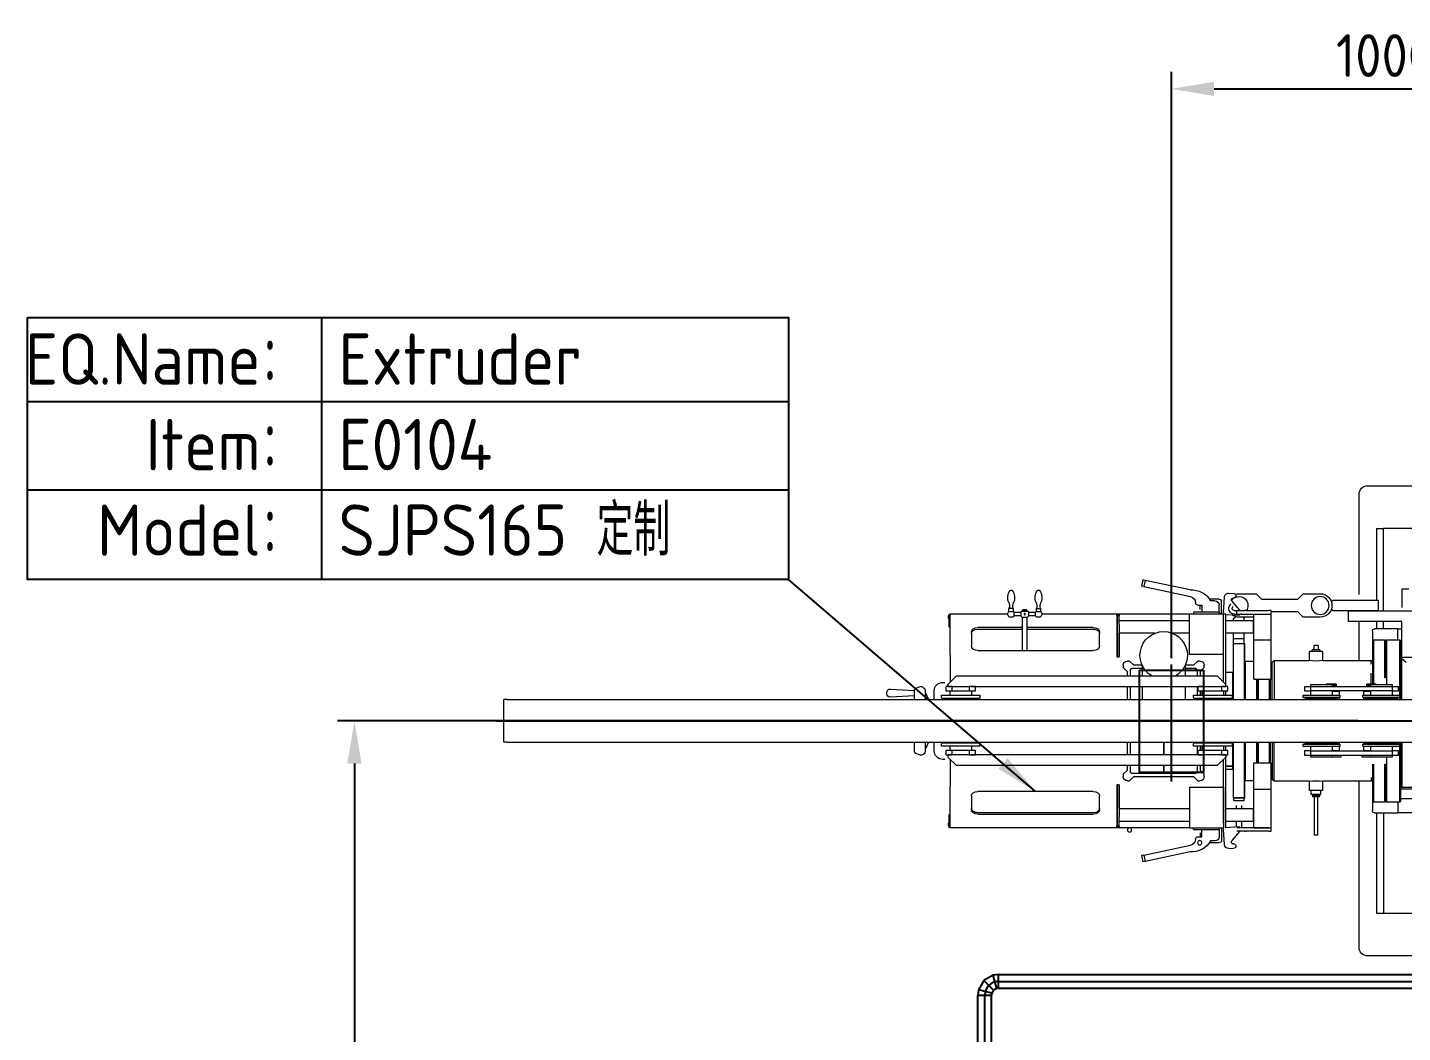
# Model space of a CAD drawing. Extents: x -681219 to -550379, y -242630 to -158199.
# Drawn here: x -647632 to -644415, y -218146 to -215794 of the extents above; entities that cross this region are included whole.
import ezdxf
from ezdxf.lldxf.tags import DXFTag

# ---------------------------------------------------------------- set-up
doc = ezdxf.new("R2010")
doc.units = 0
doc.header["$LTSCALE"] = 1000
doc.linetypes.add('DASHED2', pattern=[9.525, 6.35, -3.175])
doc.layers.get('0').update_dxf_attribs({"linetype": 'CONTINUOUS'})
doc.layers.get('Defpoints').update_dxf_attribs({"linetype": 'CONTINUOUS'})
for name, color, linetype in [('center', 253, 'CENTER2'), ('DOTE_油脂（红）', 7, 'CONTINUOUS'), ('interface', 251, 'DASHED2'), ('NEW1', 2, 'CONTINUOUS'), ('PIPE-油脂（红）', 1, 'CONTINUOUS'), ('TEXT', 7, 'CONTINUOUS')]:
    doc.layers.add(name, color=color, linetype=linetype)
doc.layers.add('DIM', color=7, linetype='CONTINUOUS', lineweight=18)
doc.layers.add('famsun', color=7, linetype='CONTINUOUS', lineweight=0)
doc.styles.add('ISOCP', font='isocp.shx', dxfattribs={"bigfont": 'gbcbig.shx'})
tags = doc.linetypes.add('CENTER2', pattern=[28.575, 19.05, -3.175, 3.175, -3.175]).pattern_tags.tags
tags[10:11] = [DXFTag(74, 4), DXFTag(75, 0), DXFTag(340, '0'), DXFTag(46, 0.0), DXFTag(50, 0.0), DXFTag(44, 0.0), DXFTag(45, 0.0)]
tags[8:9] = [DXFTag(74, 4), DXFTag(75, 0), DXFTag(340, '0'), DXFTag(46, 0.0), DXFTag(50, 0.0), DXFTag(44, 0.0), DXFTag(45, 0.0)]
tags[6:7] = [DXFTag(74, 4), DXFTag(75, 0), DXFTag(340, '0'), DXFTag(46, 0.0), DXFTag(50, 0.0), DXFTag(44, 0.0), DXFTag(45, 0.0)]
tags[4:5] = [DXFTag(74, 4), DXFTag(75, 0), DXFTag(340, '0'), DXFTag(46, 0.0), DXFTag(50, 0.0), DXFTag(44, 0.0), DXFTag(45, 0.0)]
doc.dimstyles.new('STD2', dxfattribs={"dimscale": 40, "dimtxt": 2.5, "dimasz": 2.5, "dimexe": 1, "dimexo": 0.7, "dimgap": 0.7, "dimtad": 1, "dimdec": 0, "dimdsep": 46, "dimtxsty": 'ISOCP', "dimcen": 2.5, "dimadec": 1, "dimazin": 2, "dimtfac": 1, "dimtdec": 0, "dimtmove": 0, "dimatfit": 3, "dimfxl": 0, "dimarcsym": 0})

# ---------------------------------------------------------------- blocks, each defined once
blk = doc.blocks.new('*U45')
at = {"color": 0, "linetype": 'ByBlock', "lineweight": -2}
for p, q in [((762.4, 550), (459.1, 550)), ((439.1, 530), (439.1, 141)), ((480.1, 215), (480.1, 450)), ((480.1, 450), (496.1, 450)), ((496.1, 448.7), (496.1, 450)), ((496.1, 450), (598.1, 450)), ((496.1, 215), (496.1, 448.7)), ((-70.3, 315.3), (-67.2, 330)), ((-61.4, 328.8), (-67.2, 330)), ((-64.5, 314.1), (-61.4, 328.8)), ((44, 306.4), (-61.4, 328.8)), ((-64.5, 314.1), (-70.3, 315.3)), ((-64.5, 314.1), (44.8, 290.9)), ((134.5, 298.7), (146.4, 297.9)), ((56.5, 276.4), (56.5, 276)), ((61.5, 271), (71.5, 271)), ((67, 261.7), (67, 271)), ((71.5, 271), (71.5, 254)), ((89.3, 284.5), (112, 284.5)), ((101.7, 281), (91.5, 281)), ((111.7, 254), (111.7, 271)), ((117, 278), (117, 282)), ((117, 272.1), (117, 278)), ((117, 257.1), (117, 272.1)), ((123.9, 289.4), (121.6, 254.4)), ((159, 258.8), (141.6, 279.8)), ((171.7, 258), (153, 258)), ((171.7, 258), (174.7, 258)), ((228, 258), (174.7, 258)), ((228, 258), (233, 258)), ((233, 258), (233, 250)), ((341.6, 267.5), (334.6, 267.5)), ((334.6, 267.5), (334.6, 177.5)), ((341.6, 177.5), (341.6, 267.5)), ((-518, 238.5), (-521, 238.5)), ((-521, 220), (-521, 238.5)), ((-518, 250), (-518, 246.6)), ((42, 250), (-518, 250)), ((-518, 246.6), (-518, 153.4)), ((-128, 248.9), (-128, 246.6)), ((-122, 248.9), (-128, 248.9)), ((-128, 153.4), (-128, 246.6)), ((-127, 244.9), (-128, 244.9)), ((-127, 245), (-122, 245)), ((-127, 225), (-127, 245)), ((-122, 246.6), (-122, 248.9)), ((-122, 246.6), (-122, 235)), ((-122, 245), (-122, 225)), ((-122, 244.9), (-122, 244.9)), ((42, 235), (-122, 235)), ((42, 238.5), (42, 250)), ((42, 250), (51.4, 250)), ((42, 155), (42, 238.5)), ((51.4, 254), (111.7, 254)), ((51.4, 254), (51.4, 250)), ((51.4, 250), (111.7, 250)), ((111.7, 254), (111.7, 250)), ((111.7, 250.3), (117, 250.3)), ((111.7, 250), (122, 250)), ((117, 250.3), (117, 257.1)), ((121.6, 254.4), (121.4, 250)), ((121.6, 253.4), (121.6, 254.4)), ((122, 238.5), (122, 250)), ((122, 238.5), (122, 230)), ((122, 155), (122, 238.5)), ((122, 230), (122, 89.5)), ((127, 250), (127, 230)), ((127, 249.1), (159.3, 247)), ((192, 235), (127, 235)), ((127, 230), (127, 84.5)), ((152.1, 247.5), (152.1, 241)), ((152.1, 241), (152.1, 235)), ((171.7, 250), (153, 250)), ((159.5, 250), (159.3, 247)), ((164.1, 241), (164.1, 250)), ((164.1, 235), (164.1, 241)), ((174.7, 250), (171.7, 250)), ((228, 250), (174.7, 250)), ((192, 235), (192, 205)), ((193, 234), (192, 235)), ((193, 250), (193, 159.4)), ((193, 250), (233, 250)), ((233, 250), (233, 159.4)), ((-518, 220), (-521, 220)), ((-468, 175.5), (-468, 207.9)), ((-453, 218.5), (-183, 218.5)), ((-183, 214.9), (-453, 214.9)), ((-168, 207.9), (-168, 175.5)), ((-127, 149.9), (-127, 225)), ((-122, 149.9), (-122, 225)), ((-122, 205), (-122, 153.4)), ((-122, 205), (42, 205)), ((127, 205), (192, 205)), ((152.1, 205), (152.1, 198)), ((164.1, 198), (164.1, 205)), ((192, 205), (193, 206)), ((470.1, 177.1), (470.1, 210)), ((475.1, 215), (529.6, 215)), ((529.6, 190), (529.6, 215)), ((564.6, 215), (529.6, 215)), ((-183, 164.9), (-453, 164.9)), ((144.6, 180), (145.6, 180)), ((144.6, 113.5), (144.6, 180)), ((145.6, 180), (145.6, 186)), ((145.6, 186), (148.6, 186)), ((170.6, 180), (145.6, 180)), ((145.6, 180), (145.6, 113.5)), ((148.6, 186), (167.6, 186)), ((148.6, 180), (167.6, 180)), ((167.6, 186), (170.6, 186)), ((170.6, 186), (170.6, 180)), ((170.6, 180), (171.6, 180)), ((170.6, 113.5), (170.6, 180)), ((171.6, 180), (171.6, 113.5)), ((353.1, 162.5), (323.1, 162.5)), ((323.1, 162.5), (323.1, 140.9)), ((349.1, 172.5), (327.1, 172.5)), ((327.1, 172.5), (327.1, 162.5)), ((338.1, 162.5), (327.1, 162.5)), ((330.1, 173), (329.6, 172.5)), ((330.3, 177.1), (330.1, 177)), ((330.1, 177), (330.3, 177.1)), ((330.2, 177), (330.1, 177)), ((330.1, 173), (330.2, 177)), ((330.1, 173), (330.2, 173)), ((330.1, 173), (330.1, 173)), ((330.3, 177.1), (330.2, 177)), ((330.2, 177), (330.3, 177.1)), ((330.3, 177), (330.2, 177)), ((330.2, 173), (330.3, 173)), ((330.2, 173), (330.2, 173)), ((330.6, 177.5), (330.3, 177.1)), ((330.4, 177.1), (330.3, 177)), ((330.3, 173), (330.4, 173)), ((330.4, 177), (330.4, 177.1)), ((330.5, 177), (330.4, 177)), ((330.4, 173), (330.5, 173)), ((330.7, 177.1), (330.5, 177)), ((330.5, 173), (330.6, 173)), ((345.6, 177.5), (330.6, 177.5)), ((330.6, 177), (330.7, 177.1)), ((330.8, 177), (330.6, 177)), ((330.6, 173), (330.8, 173)), ((330.9, 177.1), (330.8, 177)), ((330.8, 173), (330.9, 173)), ((330.9, 177), (330.9, 177.1)), ((331.1, 177), (330.9, 177)), ((330.9, 173), (331.1, 173)), ((331.3, 177.1), (331.1, 177)), ((331.1, 173), (331.3, 173)), ((331.3, 177), (331.3, 177.1)), ((331.6, 177), (331.3, 177)), ((331.3, 173), (331.6, 173)), ((331.8, 177.1), (331.6, 177)), ((331.6, 173), (331.8, 173)), ((331.8, 177), (331.8, 177.1)), ((332.1, 177), (331.8, 177)), ((331.8, 173), (332.1, 173)), ((332.3, 177.1), (332.1, 177)), ((332.1, 173), (332.3, 173)), ((332.3, 177), (332.3, 177.1)), ((332.7, 177), (332.3, 177)), ((332.3, 173), (332.7, 173)), ((332.9, 177.1), (332.7, 177)), ((332.7, 173), (332.9, 173)), ((332.9, 177), (332.9, 177.1)), ((333.3, 177), (332.9, 177)), ((332.9, 173), (333.3, 173)), ((333.5, 177.1), (333.3, 177)), ((333.3, 173), (333.6, 173)), ((333.6, 177), (333.5, 177.1)), ((334, 177), (333.6, 177)), ((333.6, 173), (334, 173)), ((334.2, 177.1), (334, 177)), ((334, 173), (334.3, 173)), ((334.3, 177), (334.2, 177.1)), ((334.7, 177), (334.3, 177)), ((334.3, 173), (334.7, 173)), ((334.9, 177.1), (334.7, 177)), ((334.7, 173), (335.1, 173)), ((335.1, 177), (334.9, 177.1)), ((335.5, 177), (335.1, 177)), ((335.1, 173), (335.5, 173)), ((335.7, 177.1), (335.5, 177)), ((335.5, 173), (335.9, 173)), ((335.9, 177), (335.7, 177.1)), ((336.3, 177), (335.9, 177)), ((335.9, 173), (336.3, 173)), ((336.5, 177.1), (336.3, 177)), ((336.3, 173), (336.7, 173)), ((336.7, 177), (336.5, 177.1)), ((337.1, 177), (336.7, 177)), ((336.7, 173), (337.1, 173)), ((337.3, 177.1), (337.1, 177)), ((337.1, 173), (337.5, 173)), ((337.5, 177), (337.3, 177.1)), ((338, 177), (337.5, 177)), ((337.5, 173), (338, 173)), ((338.1, 177.1), (338, 177)), ((338, 173), (338.3, 173)), ((338.3, 177), (338.1, 177.1)), ((338.8, 177), (338.3, 177)), ((338.3, 173), (338.8, 173)), ((339, 177.1), (338.8, 177)), ((338.8, 173), (339.2, 173)), ((339.2, 177), (339, 177.1)), ((339.6, 177), (339.2, 177)), ((339.2, 173), (339.6, 173)), ((339.8, 177.1), (339.6, 177)), ((339.6, 173), (340, 173)), ((340, 177), (339.8, 177.1)), ((340.4, 177), (340, 177)), ((340, 173), (340.4, 173)), ((340.6, 177.1), (340.4, 177)), ((340.4, 173), (340.8, 173)), ((340.8, 177), (340.6, 177.1)), ((341.2, 177), (340.8, 177)), ((340.8, 173), (341.2, 173)), ((341.3, 177.1), (341.2, 177)), ((341.2, 173), (341.6, 173)), ((341.6, 177), (341.3, 177.1)), ((342, 177), (341.6, 177)), ((341.6, 173), (342, 173)), ((342.1, 177.1), (342, 177)), ((342, 173), (342.3, 173)), ((342.3, 177), (342.1, 177.1)), ((342.7, 177), (342.3, 177)), ((342.3, 173), (342.7, 173)), ((342.8, 177.1), (342.7, 177)), ((342.7, 173), (343, 173)), ((343, 177), (342.8, 177.1)), ((343.4, 177), (343, 177)), ((343, 173), (343.4, 173)), ((343.4, 177.1), (343.4, 177)), ((343.6, 177), (343.4, 177.1)), ((343.4, 173), (343.6, 173)), ((344, 177), (343.6, 177)), ((343.6, 173), (344, 173)), ((344, 177.1), (344, 177)), ((344.2, 177), (344, 177.1)), ((344, 173), (344.2, 173)), ((344.5, 177), (344.2, 177)), ((344.2, 173), (344.5, 173)), ((344.5, 177.1), (344.5, 177)), ((344.7, 177), (344.5, 177.1)), ((344.5, 173), (344.7, 173)), ((345, 177), (344.7, 177)), ((344.7, 173), (345, 173)), ((345, 177.1), (345, 177)), ((345.2, 177), (345, 177.1)), ((345, 173), (345.2, 173)), ((345.4, 177), (345.2, 177)), ((345.2, 173), (345.4, 173)), ((345.3, 177.1), (345.4, 177)), ((345.5, 177), (345.3, 177.1)), ((345.4, 173), (345.5, 173)), ((345.7, 177), (345.5, 177)), ((345.5, 173), (345.7, 173)), ((346, 177.1), (345.6, 177.5)), ((345.6, 177.1), (345.7, 177)), ((345.8, 177), (345.6, 177.1)), ((345.7, 173), (345.8, 173)), ((345.8, 177.1), (345.9, 177)), ((346, 177), (345.8, 177.1)), ((345.9, 177), (345.8, 177)), ((345.8, 173), (345.9, 173)), ((345.9, 173), (346, 173)), ((346, 177.1), (346.1, 177)), ((346, 177.1), (346.1, 177)), ((346.1, 177), (346, 177.1)), ((346.1, 177), (346, 177)), ((346, 173), (346.1, 173)), ((346.1, 177), (346.1, 177)), ((346.1, 173), (346.1, 177)), ((346.1, 173), (346.1, 173)), ((346.1, 173), (346.1, 173)), ((346.1, 173), (346.1, 173)), ((346.6, 172.5), (346.1, 173)), ((349.1, 162.5), (349.1, 172.5)), ((353.1, 140.9), (353.1, 162.5)), ((473.6, 190), (471.6, 188)), ((471.6, 188), (471.6, 101)), ((473.6, 190), (473.6, 101)), ((499.6, 190), (473.6, 190)), ((499.6, 190), (499.6, 101)), ((501.6, 188), (499.6, 190)), ((503.6, 190), (501.6, 188)), ((501.6, 188), (501.6, 100.3)), ((501.6, 188), (501.6, 100.3)), ((503.6, 190), (503.6, 85)), ((534.6, 190), (503.6, 190)), ((534.6, 190), (534.6, 50)), ((536.6, 188), (534.6, 190)), ((536.6, 188), (536.6, 49.5)), ((564.6, 182.5), (536.6, 182.5)), ((-518, 145.2), (-518, 153.4)), ((-518, 89.5), (-518, 145.2)), ((-128, 149.9), (-128, 153.4)), ((-122, 149.9), (-128, 149.9)), ((-122, 153.4), (-122, 149.9)), ((-113, 125), (-113, 130)), ((-103, 140), (-98, 140)), ((-98, 140), (-88, 130)), ((-88, 130), (52, 130)), ((42, 155), (122, 155)), ((52, 130), (62, 140)), ((62, 140), (67, 140)), ((77, 130), (77, 125)), ((122, 145.2), (122, 89.5)), ((173.6, 140), (171.6, 138)), ((173.6, 140), (173.6, 50)), ((193, 140), (173.6, 140)), ((193, 159.4), (193, 97.8)), ((193, 159.4), (233, 159.4)), ((233, 159.4), (233, 97.8)), ((236.1, 135), (233, 135)), ((240.1, 141), (236.1, 137)), ((236.1, 50.6), (236.1, 137)), ((240.1, 141), (240.1, 50)), ((322.3, 141), (240.1, 141)), ((467.1, 141), (354, 141)), ((467.1, 132.5), (467.1, 141)), ((471.1, 137), (467.1, 141)), ((470.1, 138), (470.1, 156.1)), ((471.1, 137), (471.1, 132.5)), ((471.6, 135), (471.1, 135)), ((564.6, 160), (536.6, 160)), ((539.1, 150), (536.6, 150)), ((539.1, 50), (539.1, 156)), ((641.6, 156), (539.1, 156)), ((-503, 104.5), (-523, 84.5)), ((107, 104.5), (-503, 104.5)), ((-113, 125), (-103, 115)), ((-103, 115), (-103, 104.5)), ((-96, 118.4), (-96, 104.5)), ((-18, 123), (-91.4, 123)), ((55.4, 123), (-18, 123)), ((-18, 123), (-18, 104.5)), ((-18, 104.5), (-18, 123)), ((60, 104.5), (60, 118.4)), ((67, 115), (77, 125)), ((67, 104.5), (67, 115)), ((127, 84.5), (107, 104.5)), ((144, 114), (127, 114)), ((127, 105.7), (144, 105.7)), ((127, 105), (144, 105)), ((144, 114), (144, 105.7)), ((144.6, 106.5), (144, 107.1)), ((144, 105.7), (144, 105)), ((144, 105), (144, 50)), ((144.6, 65), (144.6, 113.5)), ((145.6, 113.5), (145.6, 65.5)), ((170.6, 65.5), (170.6, 113.5)), ((171.6, 113.5), (171.6, 80.6)), ((193, 97.8), (233, 97.8)), ((199.6, 97.8), (199.6, 50)), ((201.6, 97.8), (201.6, 49.3)), ((201.6, 97.8), (201.6, 49.3)), ((203.6, 97.8), (203.6, 50)), ((229.6, 97.8), (229.6, 50)), ((231.6, 97.8), (231.6, 50)), ((-601, 71.6), (-601, 50)), ((-589.7, 79.5), (-597.9, 76.3)), ((-576, 50), (-576, 70.2)), ((-568.4, 50), (-576, 66.9)), ((-555, 70), (-555, 50)), ((-530, 90), (-535, 90)), ((-528, 79.5), (-513, 79.5)), ((-528, 69.5), (-528, 79.5)), ((-513, 69.5), (-528, 69.5)), ((-523, 83.5), (-523, 84.5)), ((-523, 79.5), (-523, 83.5)), ((-517, 79.5), (-523, 79.5)), ((-518, 69.5), (-518, 59.5)), ((-473, 79.5), (-513, 79.5)), ((-513, 79.5), (-513, 69.5)), ((-473, 69.5), (-513, 69.5)), ((-473, 69.5), (-473, 79.5)), ((-473, 79.5), (-458, 79.5)), ((-458, 69.5), (-473, 69.5)), ((73, 79.5), (-469, 79.5)), ((-468, 59.5), (-468, 69.5)), ((-458, 79.5), (-458, 69.5)), ((-103, 79.5), (-103, 50)), ((-96, 79.5), (-96, 50)), ((-18, 79.5), (-18, 50)), ((-18, 50), (-18, 79.5)), ((60, 59.5), (60, 79.5)), ((62, 79.5), (77, 79.5)), ((62, 69.5), (62, 79.5)), ((77, 69.5), (62, 69.5)), ((67, 59.5), (67, 69.5)), ((72, 69.5), (72, 59.5)), ((117, 79.5), (77, 79.5)), ((77, 79.5), (77, 69.5)), ((117, 69.5), (77, 69.5)), ((117, 69.5), (117, 79.5)), ((117, 79.5), (132, 79.5)), ((132, 69.5), (117, 69.5)), ((127, 79.5), (121, 79.5)), ((122, 59.5), (122, 69.5)), ((127, 83.5), (127, 84.5)), ((127, 79.5), (127, 83.5)), ((127, 83.5), (127, 81.5)), ((127, 69.5), (127, 59.5)), ((132, 79.5), (132, 69.5)), ((144.6, 50), (144.6, 65)), ((145.6, 65.5), (145.6, 50)), ((170.6, 50), (170.6, 65.5)), ((171.6, 80.6), (171.6, 50)), ((311.2, 70), (311.2, 80)), ((311.2, 80), (326.2, 80)), ((326.2, 70), (311.2, 70)), ((376.2, 85), (326.2, 85)), ((326.2, 85), (326.2, 80)), ((326.2, 80), (516.2, 80)), ((326.2, 80), (326.2, 70)), ((326.2, 70), (516.2, 70)), ((326.2, 70), (326.2, 60)), ((396.2, 85), (376.2, 85)), ((376.2, 80), (376.2, 85)), ((376.2, 60), (376.2, 70)), ((376.2, 69), (392.2, 69)), ((392.2, 69), (391.2, 70)), ((392.2, 60), (392.2, 69)), ((396.2, 80), (396.2, 85)), ((466.2, 85), (446.2, 85)), ((446.2, 85), (446.2, 80)), ((451.2, 70), (450.2, 69)), ((450.2, 69), (466.2, 69)), ((450.2, 69), (450.2, 60)), ((516.2, 85), (466.2, 85)), ((466.2, 85), (466.2, 80)), ((466.2, 70), (466.2, 60)), ((516.2, 80), (516.2, 85)), ((516.2, 70), (516.2, 80)), ((516.2, 80), (531.2, 80)), ((531.2, 70), (516.2, 70)), ((516.2, 60), (516.2, 70)), ((531.2, 80), (531.2, 70)), ((-1561.9, 50), (-1561.9, -50)), ((-1553.9, 50), (-1561.9, 50)), ((-1553.9, 50), (664.1, 50)), ((-538, 59), (-538, 53.5)), ((-448.5, 59.5), (-537.5, 59.5)), ((-536, 51.5), (-450, 51.5)), ((-530.5, 51.5), (-530.5, 50)), ((-455.5, 50), (-455.5, 51.5)), ((-448, 53.5), (-448, 59)), ((52, 59), (52, 53.5)), ((141.5, 59.5), (52.5, 59.5)), ((54, 51.5), (140, 51.5)), ((59.5, 51.5), (59.5, 50)), ((134.5, 50), (134.5, 51.5)), ((142, 53.5), (142, 59)), ((308.7, 60), (308.2, 59.5)), ((308.2, 59.5), (394.2, 59.5)), ((308.2, 59.5), (308.2, 55.5)), ((394.2, 55.5), (308.2, 55.5)), ((308.2, 55.5), (308.6, 54.8)), ((308.6, 54.8), (393.7, 54.8)), ((308.6, 54.8), (315.2, 52)), ((393.7, 60), (308.7, 60)), ((387.2, 52), (315.2, 52)), ((315.2, 52), (315.2, 50)), ((387.2, 52), (393.7, 54.8)), ((387.2, 50), (387.2, 52)), ((392.2, 50), (392.2, 54.1)), ((394.2, 59.5), (393.7, 60)), ((393.7, 54.8), (394.2, 55.5)), ((394.2, 55.5), (394.2, 59.5)), ((448.7, 60), (448.2, 59.5)), ((448.2, 59.5), (534.2, 59.5)), ((448.2, 59.5), (448.2, 55.5)), ((534.2, 55.5), (448.2, 55.5)), ((448.2, 55.5), (448.6, 54.8)), ((448.6, 54.8), (533.7, 54.8)), ((448.6, 54.8), (455.2, 52)), ((533.7, 60), (448.7, 60)), ((450.2, 54.1), (450.2, 50)), ((527.2, 52), (455.2, 52)), ((455.2, 52), (455.2, 50)), ((527.2, 52), (533.7, 54.8)), ((527.2, 50), (527.2, 52)), ((534.2, 59.5), (533.7, 60)), ((533.7, 54.8), (534.2, 55.5)), ((534.2, 55.5), (534.2, 59.5)), ((-1553.9, -50), (-1561.9, -50)), ((-1553.9, -50), (664.1, -50)), ((-666, -63.5), (-666, -66.5)), ((-601, -59), (-657.5, -55.5)), ((-601, -50), (-601, -71.6)), ((-576, -70.2), (-576, -50)), ((-576, -66.9), (-568.4, -50)), ((-555, -50), (-555, -70)), ((-538, -54.5), (-538, -60)), ((-537.5, -60.5), (-448.5, -60.5)), ((-450, -52.5), (-536, -52.5)), ((-530.5, -50), (-530.5, -52.5)), ((-518, -60.5), (-493, -60.5)), ((-518, -60.5), (-518, -70.5)), ((-468, -70.5), (-468, -60.5)), ((-455.5, -52.5), (-455.5, -50)), ((-448, -60), (-448, -54.5)), ((-103, -50), (-103, -80.5)), ((-96, -50), (-96, -80.5)), ((-68, -50), (-68, -80.5)), ((32, -80.5), (32, -50)), ((52, -54.5), (52, -60)), ((52.5, -60.5), (141.5, -60.5)), ((140, -52.5), (54, -52.5)), ((59.5, -50), (59.5, -52.5)), ((60, -80.5), (60, -60.5)), ((67, -70.5), (67, -60.5)), ((72, -60.5), (97, -60.5)), ((72, -60.5), (72, -70.5)), ((122, -70.5), (122, -60.5)), ((127, -60.5), (127, -70.5)), ((134.5, -52.5), (134.5, -50)), ((142, -60), (142, -54.5)), ((144, -50), (144, -114)), ((144.6, -65), (144.6, -50)), ((145.6, -50), (145.6, -65.5)), ((170.6, -65.5), (170.6, -50)), ((171.6, -50), (171.6, -80.6)), ((173.6, -50), (173.6, -140)), ((199.6, -50), (199.6, -97.8)), ((201.6, -49.3), (201.6, -97.8)), ((201.6, -49.3), (201.6, -97.8)), ((203.6, -50), (203.6, -97.8)), ((229.6, -50), (229.6, -97.8)), ((231.6, -50), (231.6, -97.8)), ((236.1, -50), (236.1, -137)), ((240.1, -141), (240.1, -50)), ((308.6, -54.8), (308.2, -55.5)), ((308.2, -55.5), (394.2, -55.5)), ((308.2, -55.5), (308.2, -59.5)), ((394.2, -59.5), (308.2, -59.5)), ((308.2, -59.5), (308.7, -60)), ((315.2, -52), (308.6, -54.8)), ((393.7, -54.8), (308.6, -54.8)), ((308.7, -60), (393.7, -60)), ((315.2, -50), (315.2, -52)), ((315.2, -52), (387.2, -52)), ((326.2, -60), (326.2, -70)), ((376.2, -70), (376.2, -60)), ((387.2, -52), (387.2, -50)), ((393.7, -54.8), (387.2, -52)), ((392.2, -54.1), (392.2, -50)), ((392.2, -69), (392.2, -60)), ((394.2, -55.5), (393.7, -54.8)), ((393.7, -60), (394.2, -59.5)), ((394.2, -59.5), (394.2, -55.5)), ((448.6, -54.8), (448.2, -55.5)), ((448.2, -55.5), (534.2, -55.5)), ((448.2, -55.5), (448.2, -59.5)), ((534.2, -59.5), (448.2, -59.5)), ((448.2, -59.5), (448.7, -60)), ((455.2, -52), (448.6, -54.8)), ((533.7, -54.8), (448.6, -54.8)), ((448.7, -60), (533.7, -60)), ((450.2, -50), (450.2, -54.1)), ((450.2, -60), (450.2, -69)), ((455.2, -50), (455.2, -52)), ((455.2, -52), (527.2, -52)), ((466.2, -60), (466.2, -70)), ((516.2, -70), (516.2, -60)), ((527.2, -52), (527.2, -50)), ((533.7, -54.8), (527.2, -52)), ((534.2, -55.5), (533.7, -54.8)), ((533.7, -60), (534.2, -59.5)), ((534.2, -59.5), (534.2, -55.5)), ((534.6, -50), (534.6, -190)), ((536.6, -50), (536.6, -188)), ((539.1, -50.2), (539.1, -145.2)), ((-657.5, -74.5), (-601, -71)), ((-597.9, -76.3), (-589.7, -79.5)), ((-535, -90), (-530, -90)), ((-528, -80.5), (-528, -70.5)), ((-528, -70.5), (-513, -70.5)), ((-513, -80.5), (-528, -80.5)), ((-523, -80.5), (-523, -84.5)), ((-523, -80.5), (-517, -80.5)), ((-523, -84.5), (-523, -82.5)), ((-523, -84.5), (-523, -85.5)), ((-523, -85.5), (-503, -105.5)), ((-518, -145.2), (-518, -90.5)), ((-513, -70.5), (-473, -70.5)), ((-513, -70.5), (-513, -80.5)), ((-513, -80.5), (-473, -80.5)), ((-473, -80.5), (-473, -70.5)), ((-473, -70.5), (-458, -70.5)), ((-458, -80.5), (-473, -80.5)), ((-469, -80.5), (73, -80.5)), ((-458, -70.5), (-458, -80.5)), ((62, -80.5), (62, -70.5)), ((62, -70.5), (77, -70.5)), ((77, -80.5), (62, -80.5)), ((77, -70.5), (117, -70.5)), ((77, -70.5), (77, -80.5)), ((77, -80.5), (117, -80.5)), ((107, -105.5), (127, -85.5)), ((117, -80.5), (117, -70.5)), ((117, -70.5), (132, -70.5)), ((132, -80.5), (117, -80.5)), ((121, -80.5), (127, -80.5)), ((122, -90.5), (122, -145.2)), ((122, -90.5), (122, -230)), ((127, -80.5), (127, -84.5)), ((127, -84.5), (127, -85.5)), ((127, -85.5), (127, -230)), ((132, -70.5), (132, -80.5)), ((144.6, -113.5), (144.6, -65)), ((145.6, -65.5), (145.6, -113.5)), ((170.6, -113.5), (170.6, -65.5)), ((171.6, -80.6), (171.6, -113.5)), ((311.2, -70), (326.2, -70)), ((311.2, -80), (311.2, -70)), ((326.2, -80), (311.2, -80)), ((516.2, -70), (326.2, -70)), ((326.2, -70), (326.2, -80)), ((326.2, -80), (326.2, -85)), ((516.2, -80), (326.2, -80)), ((326.2, -85), (376.2, -85)), ((385.2, -86), (363.2, -86)), ((392.2, -69), (376.2, -69)), ((376.2, -85), (376.2, -80)), ((385.2, -81), (376.2, -81)), ((376.2, -85), (385.2, -85)), ((385.2, -81), (385.2, -80)), ((385.2, -85), (385.2, -81)), ((385.2, -86), (385.2, -85)), ((391.2, -70), (392.2, -69)), ((466.2, -69), (450.2, -69)), ((450.2, -69), (451.2, -70)), ((457.2, -80), (457.2, -81)), ((466.2, -81), (457.2, -81)), ((457.2, -81), (457.2, -85)), ((457.2, -85), (466.2, -85)), ((457.2, -85), (457.2, -86)), ((479.2, -86), (457.2, -86)), ((466.2, -80), (466.2, -85)), ((466.2, -85), (516.2, -85)), ((467.1, -86), (467.1, -111.5)), ((471.1, -111.5), (471.1, -86)), ((471.6, -86), (471.6, -188)), ((473.6, -86), (473.6, -190)), ((503.6, -85), (503.6, -190)), ((516.2, -80), (516.2, -70)), ((516.2, -70), (531.2, -70)), ((516.2, -85), (516.2, -80)), ((531.2, -80), (516.2, -80)), ((531.2, -70), (531.2, -80)), ((-503, -105.5), (107, -105.5)), ((-103, -115), (-113, -125)), ((-113, -130), (-113, -125)), ((-103, -105.5), (-103, -115)), ((-96, -105.5), (-96, -118.4)), ((-91.4, -123), (-68, -123)), ((-68, -105.5), (-68, -129.3)), ((32, -129.3), (32, -105.5)), ((32, -123), (55.4, -123)), ((60, -118.4), (60, -105.5)), ((67, -115), (67, -105.5)), ((77, -125), (67, -115)), ((77, -125), (77, -130)), ((127, -114), (144, -114)), ((144, -107.1), (144.6, -106.5)), ((144.6, -180), (144.6, -113.5)), ((145.6, -113.5), (145.6, -180)), ((170.6, -180), (170.6, -113.5)), ((171.6, -113.5), (171.6, -180)), ((193, -97.8), (193, -190)), ((193, -97.8), (233, -97.8)), ((233, -97.8), (233, -190)), ((499.6, -101), (499.6, -190)), ((501.6, -100.3), (501.6, -188)), ((501.6, -100.3), (501.6, -188)), ((-518, -153.4), (-518, -145.2)), ((-518, -153.4), (-518, -246.6)), ((-128, -153.4), (-128, -149.9)), ((-128, -149.9), (-122, -149.9)), ((-128, -246.6), (-128, -153.4)), ((-127, -225), (-127, -149.9)), ((-122, -149.9), (-122, -153.4)), ((-122, -225), (-122, -149.9)), ((-122, -153.4), (-122, -205)), ((-98, -140), (-103, -140)), ((-88, -130), (-98, -140)), ((-68.3, -130), (-88, -130)), ((52, -130), (32.3, -130)), ((122, -155), (42, -155)), ((42, -155), (42, -238.5)), ((62, -140), (52, -130)), ((67, -140), (62, -140)), ((122, -155), (122, -238.5)), ((171.6, -138), (173.6, -140)), ((173.6, -140), (193, -140)), ((233, -135), (236.1, -135)), ((236.1, -137), (240.1, -141)), ((240.1, -141), (322.3, -141)), ((323.1, -140.9), (323.1, -162.5)), ((353.1, -162.5), (353.1, -140.9)), ((354, -141), (467.1, -141)), ((439.1, -141), (439.1, -232.5)), ((467.1, -132.5), (467.1, -141)), ((467.1, -141), (471.1, -137)), ((470.1, -156.1), (470.1, -138)), ((471.1, -137), (471.1, -132.5)), ((471.1, -135), (471.6, -135)), ((536.6, -150), (539.1, -150)), ((549.1, -136.9), (539.1, -145.2)), ((539.1, -145.2), (539.1, -149)), ((539.1, -149), (539.1, -232.5)), ((539.1, -149), (564.1, -149)), ((-468, -207.9), (-468, -175.5)), ((-453, -164.9), (-183, -164.9)), ((-348, -164.9), (-348, -243)), ((-338, -243), (-338, -164.9)), ((-168, -175.5), (-168, -207.9)), ((145.6, -180), (144.6, -180)), ((170.6, -180), (145.6, -180)), ((145.6, -180), (145.6, -192)), ((170.6, -180), (145.6, -180)), ((145.6, -192), (145.6, -205)), ((170.6, -192), (145.6, -192)), ((171.6, -180), (170.6, -180)), ((170.6, -180), (170.6, -192)), ((170.6, -192), (170.6, -205)), ((193, -190), (193, -250)), ((193, -190), (233, -190)), ((233, -190), (233, -250)), ((353.1, -162.5), (323.1, -162.5)), ((329.1, -162.5), (329.1, -166.5)), ((347.1, -166.5), (329.1, -166.5)), ((333.1, -176.5), (333.1, -166.5)), ((343.1, -176.5), (333.1, -176.5)), ((343.1, -176.5), (343.1, -166.5)), ((347.1, -166.5), (347.1, -162.5)), ((470.1, -210), (470.1, -177.1)), ((471.6, -188), (473.6, -190)), ((473.6, -190), (499.6, -190)), ((499.6, -190), (501.6, -188)), ((501.6, -188), (503.6, -190)), ((503.6, -190), (534.6, -190)), ((529.6, -190), (529.6, -215)), ((534.6, -190), (536.6, -188)), ((536.6, -182.5), (539.1, -182.5)), ((-521, -238.5), (-521, -220)), ((-518, -220), (-521, -220)), ((-453, -214.9), (-348, -214.9)), ((-348, -218.5), (-453, -218.5)), ((-338, -214.9), (-183, -214.9)), ((-183, -218.5), (-338, -218.5)), ((-127, -245), (-127, -225)), ((-38.5, -205), (-122, -205)), ((-122, -225), (-122, -245)), ((42, -205), (2.5, -205)), ((192, -205), (127, -205)), ((192, -205), (192, -235)), ((193, -206), (192, -205)), ((529.6, -215), (475.1, -215)), ((480.1, -232.5), (480.1, -215)), ((496.1, -215), (496.1, -232.5)), ((529.6, -215), (539.1, -215)), ((-518, -238.5), (-521, -238.5)), ((-518, -246.6), (-518, -250)), ((-383, -250), (-518, -250)), ((-380, -243.8), (-370, -243.8)), ((-380, -256.2), (-370, -256.2)), ((-380, -256.2), (-380, -263.2)), ((-370, -263.2), (-370, -256.2)), ((-368.1, -246), (-368.1, -254)), ((-351.9, -246), (-368.1, -246)), ((-368.1, -254), (-351.9, -254)), ((-351.9, -254.5), (-351.9, -245.5)), ((-350.1, -243), (-335.9, -243)), ((-350.1, -257), (-335.9, -257)), ((-348, -257), (-348, -259)), ((-338, -259), (-338, -257)), ((-334.1, -254.5), (-334.1, -245.5)), ((-317.9, -246), (-334.1, -245.5)), ((-334.1, -254.5), (-317.9, -254)), ((-317.9, -246), (-317.9, -254)), ((-316, -243.8), (-306, -243.8)), ((-316, -256.2), (-306, -256.2)), ((-316, -256.2), (-316, -263.2)), ((-306, -263.2), (-306, -256.2)), ((42, -250), (-303, -250)), ((-128, -244.9), (-127, -244.9)), ((-128, -246.6), (-128, -248.9)), ((-128, -248.9), (-122, -248.9)), ((-122, -245), (-127, -245)), ((-122, -235), (-122, -246.6)), ((-122, -235), (42, -235)), ((-122, -244.9), (-122, -244.9)), ((-122, -248.9), (-122, -246.6)), ((42, -238.5), (42, -250)), ((51.4, -250), (42, -250)), ((111.7, -250), (51.4, -250)), ((51.4, -254), (51.4, -250)), ((111.7, -254), (51.4, -254)), ((71.5, -271), (71.5, -254)), ((122, -250), (111.7, -250)), ((111.7, -254), (111.7, -250)), ((117, -250.3), (111.7, -250.3)), ((111.7, -254), (111.7, -271)), ((117, -250.3), (117, -257.1)), ((117, -257.1), (117, -272.1)), ((121.4, -250), (121.6, -254.4)), ((121.6, -254.4), (121.6, -253.4)), ((121.6, -254.4), (123.9, -289.4)), ((122, -230), (122, -238.5)), ((122, -238.5), (122, -250)), ((127, -250), (122, -250)), ((127, -230), (127, -250)), ((127, -235), (192, -235)), ((127, -249.1), (159.3, -247)), ((145.6, -235), (145.6, -239.5)), ((145.6, -239.5), (149.9, -243.8)), ((147.1, -250), (153, -250)), ((153, -250), (171.7, -250)), ((153, -250), (153, -258)), ((193, -242.5), (158.1, -242.5)), ((159.3, -247), (159.5, -250)), ((167.6, -242.5), (170.6, -239.5)), ((170.6, -235), (170.6, -239.5)), ((171.7, -250), (174.7, -250)), ((174.7, -250), (228, -250)), ((192, -235), (193, -234)), ((193, -250), (233, -250)), ((233, -250), (233, -258)), ((295.6, -255), (233, -255)), ((308.1, -242.5), (295.6, -255)), ((348.1, -242.5), (308.1, -242.5)), ((539.1, -232.5), (414.1, -232.5)), ((414.1, -232.5), (414.1, -257.5)), ((-370, -263.2), (-380, -263.2)), ((-338, -259), (-348, -259)), ((-348, -259), (-347, -260)), ((-339, -260), (-347, -260)), ((-339, -260), (-338, -259)), ((-316, -263.2), (-306, -263.2)), ((56.5, -276.4), (56.5, -276)), ((61.5, -271), (71.5, -271)), ((67, -260.7), (67, -271)), ((112, -284.5), (89.3, -284.5)), ((101.7, -281), (91.5, -281)), ((117, -272.1), (117, -278)), ((117, -278), (117, -282)), ((138.9, -273.2), (137.9, -272.2)), ((141.6, -279.8), (159, -258.8)), ((144.6, -267.6), (143.6, -266.5)), ((147.1, -258), (153, -258)), ((153, -258), (171.7, -258)), ((174.7, -258), (171.7, -258)), ((174.7, -258), (228, -258)), ((198.1, -297.5), (210.6, -285)), ((210.6, -285), (295.6, -285)), ((233, -258), (228, -258)), ((295.6, -285), (308.1, -297.5)), ((378.6, -257.5), (374.4, -261.8)), ((374.4, -278.2), (378.6, -282.5)), ((484.1, -257.5), (378.6, -257.5)), ((378.6, -282.5), (484.1, -282.5)), ((414.1, -257.5), (564.1, -257.5)), ((480.1, -450), (480.1, -282.5)), ((484.1, -282.5), (484.1, -257.5)), ((496.1, -257.5), (496.1, -448.7)), ((539.1, -308), (539.1, -265)), ((-64.5, -314.1), (-70.3, -315.3)), ((-67.2, -330), (-70.3, -315.3)), ((-64.5, -314.1), (44.8, -290.9)), ((-61.4, -328.8), (-64.5, -314.1)), ((44, -306.4), (-61.4, -328.8)), ((134.5, -298.7), (146.4, -297.9)), ((158.1, -297.5), (198.1, -297.5)), ((308.1, -297.5), (348.1, -297.5)), ((439.1, -295.5), (439.1, -530)), ((555.1, -308), (539.1, -308)), ((-61.4, -328.8), (-67.2, -330)), ((480.1, -450), (496.1, -450)), ((496.1, -450), (496.1, -448.7)), ((598.1, -450), (496.1, -450)), ((459.1, -550), (2152.6, -550))]:
    blk.add_line(p, q, dxfattribs=at)
for centre, radius in [((66.3, 285), 5), ((-98, 255), 5), ((-343, -250), 1.7), ((-343, -250), 1.65), ((348.1, -270), 21)]:
    blk.add_circle(centre, radius, dxfattribs=at)
for centre, radius, start, end in [((459.1, 530), 20, 90, 180), ((47.9, 256.5), 50, 29.3101, 94.5288), ((41.7, 276.4), 14.8, 0, 78), ((133.9, 288.7), 10, 86.3144, 176.3144), ((146, 292.9), 5, 266.3144, 86.3144), ((61.5, 276), 5, 180, 270), ((101.7, 271), 10, 0, 90), ((145.4, 283), 5, 86.3144, 219.801), ((155.9, 256.3), 4, 25.7639, 39.801), ((475.1, 210), 5, 90, 180), ((-103, 130), 10, 90, 180), ((67, 130), 10, 0, 90), ((338.1, 269.3), 129.3, 262.8914, 277.1086), ((-596, 71.6), 5, 111.8014, 180), ((-586, 70.2), 10, 0, 111.8014), ((-535, 70), 20, 90, 180), ((-577.6, 51.4), 4.27, 347.0761, 348.9222), ((-537.5, 59), 0.5, 90, 180), ((-536, 53.5), 2, 180, 270), ((-450, 53.5), 2, 270, 0), ((-448.5, 59), 0.5, 0, 90), ((52.5, 59), 0.5, 90, 180), ((54, 53.5), 2, 180, 270), ((140, 53.5), 2, 270, 0), ((141.5, 59), 0.5, 0, 90), ((-658, -63.5), 8, 86.4785, 180), ((-577.7, -51.5), 4.35, 11.7212, 13.3756), ((-536, -54.5), 2, 90, 180), ((-537.5, -60), 0.5, 180, 270), ((-450, -54.5), 2, 0, 90), ((-448.5, -60), 0.5, 270, 0), ((54, -54.5), 2, 90, 180), ((52.5, -60), 0.5, 180, 270), ((140, -54.5), 2, 0, 90), ((141.5, -60), 0.5, 270, 0), ((-658, -66.5), 8, 180, 273.5215), ((-596, -71.6), 5, 180, 248.1986), ((-586, -70.2), 10, 248.1986, 0), ((-535, -70), 20, 180, 270), ((-18, -153.4), 55.5, 120.2743, 0), ((-18, -153.4), 55.5, 0, 59.7257), ((-103, -130), 10, 180, 270), ((67, -130), 10, 270, 0), ((338.1, -269.3), 129.3, 82.8914, 97.1086), ((475.1, -210), 5, 180, 270), ((-375, -250), 8, 128.6822, 231.3178), ((-375, -250), 8, 30, 51.3178), ((-375, -250), 8, 308.6822, 330), ((-343, -250), 10, 135.573, 153.2563), ((-343, -250), 10, 206.7437, 224.427), ((-343, -250), 10, 26.7437, 44.427), ((-343, -250), 10, 315.573, 333.2563), ((-311, -250), 8, 128.6822, 150), ((-311, -250), 8, 210, 231.3178), ((-311, -250), 8, 0, 51.3178), ((-311, -250), 8, 308.6822, 0), ((147.1, -263), 13, 90, 225), ((158.1, -270), 27.5, 90, 127.392), ((158.1, -270), 21, 72.2472, 86.3492), ((348.1, -270), 27.5, 270, 90), ((-355, -288.2), 28, 156.1906, 216.8699), ((-398, -269.3), 19, 336.1906, 18.6717), ((-395, -288.2), 28, 323.1301, 23.8094), ((-352, -269.3), 19, 161.3283, 203.8094), ((-291, -288.2), 28, 156.1906, 216.8699), ((-334, -269.3), 19, 336.1906, 18.6717), ((-331, -288.2), 28, 323.1301, 23.8094), ((-288, -269.3), 19, 161.3283, 203.8094), ((47.9, -256.5), 50, 265.4712, 330.6899), ((41.7, -276.4), 14.8, 282, 0), ((61.5, -276), 5, 90, 180), ((101.7, -271), 10, 270, 0), ((133.9, -288.7), 10, 183.6856, 273.6856), ((145.4, -283), 5, 140.199, 273.6856), ((158.1, -270), 21, 213.3661, 240.3578), ((147.1, -263), 5, 90, 225), ((146, -292.9), 5, 273.6856, 93.6856), ((158.1, -270), 21, 244.0336, 0), ((155.9, -256.3), 4, 320.199, 334.2361), ((158.1, -270), 21, 0, 34.8499), ((-375, -303.2), 3, 216.8699, 323.1301), ((-311, -303.2), 3, 216.8699, 323.1301), ((158.1, -270), 27.5, 252.4017, 270), ((459.1, -530), 20, 180, 270)]:
    blk.add_arc(centre, radius, start, end, dxfattribs=at)
for centre, major_axis, ratio, start_param, end_param in [((112, 282), (5, 0), 0.5, 0, 1.570796), ((-453, 207.9), (-15, 0), 0.707107, 4.712389, 6.283185), ((-453, 204.3), (15, 0), 0.707107, 1.570796, 3.141593), ((-183, 207.9), (-15, 0), 0.707107, 3.141593, 4.712389), ((-183, 204.3), (15, 0), 0.707107, 0, 1.570796), ((-453, 175.5), (15, 0), 0.707107, 3.141593, 4.712389), ((-183, 175.5), (15, 0), 0.707107, 4.712389, 6.283185), ((-453, -175.5), (-15, 0), 0.707107, 4.712389, 6.283185), ((-183, -175.5), (-15, 0), 0.707107, 3.141593, 4.712389), ((-453, -204.3), (-15, 0), 0.707107, 0, 1.570796), ((-453, -207.9), (15, 0), 0.707107, 3.141593, 4.712389), ((-183, -204.3), (-15, 0), 0.707107, 1.570796, 3.141593), ((-183, -207.9), (15, 0), 0.707107, 4.712389, 6.283185), ((112, -282), (-5, 0), 0.5, 1.570796, 3.141593)]:
    blk.add_ellipse(centre, major_axis=major_axis, ratio=ratio, start_param=start_param, end_param=end_param, dxfattribs=at)
for points, knots in [([(-518, 250), (-518.3, 250), (-518.6, 249.9), (-519.2, 249.6), (-519.4, 249.4), (-519.9, 248.8), (-520.2, 248.5), (-520.6, 247.6), (-520.8, 247.2), (-521.1, 246.1), (-521.3, 245.5), (-521.4, 244.3), (-521.5, 243.6), (-521.5, 242.2), (-521.5, 241.5), (-521.3, 240), (-521.2, 239.3), (-521, 238.5)], [0, 0, 0, 0, 0.125, 0.125, 0.25, 0.25, 0.375, 0.375, 0.5, 0.5, 0.625, 0.625, 0.75, 0.75, 0.875, 0.875, 1, 1, 1, 1]), ([(-518, 245), (-518.2, 245), (-518.4, 244.8), (-518.7, 244.2), (-518.8, 243.7), (-518.9, 242.5), (-518.8, 241.8), (-518.6, 240.2), (-518.3, 239.4), (-518, 238.5)], [0, 0, 0, 0, 0.25, 0.25, 0.5, 0.5, 0.75, 0.75, 1, 1, 1, 1]), ([(-521, -238.5), (-521.2, -239.3), (-521.3, -240), (-521.5, -241.5), (-521.5, -242.2), (-521.5, -243.6), (-521.4, -244.3), (-521.3, -245.5), (-521.1, -246.1), (-520.8, -247.2), (-520.6, -247.6), (-520.2, -248.5), (-519.9, -248.8), (-519.4, -249.4), (-519.2, -249.6), (-518.6, -249.9), (-518.3, -250), (-518, -250)], [0, 0, 0, 0, 0.125, 0.125, 0.25, 0.25, 0.375, 0.375, 0.5, 0.5, 0.625, 0.625, 0.75, 0.75, 0.875, 0.875, 1, 1, 1, 1]), ([(-518, -238.5), (-518.3, -239.4), (-518.6, -240.2), (-518.8, -241.8), (-518.9, -242.5), (-518.8, -243.7), (-518.7, -244.2), (-518.4, -244.8), (-518.2, -245), (-518, -245)], [0, 0, 0, 0, 0.25, 0.25, 0.5, 0.5, 0.75, 0.75, 1, 1, 1, 1])]:
    blk.add_open_spline(points, degree=3, knots=knots, dxfattribs=at)
for points in [[(-91.4, 123), (-94.1, 123), (-96, 121.1), (-96, 118.4)], [(60, 118.4), (60, 121.1), (58.1, 123), (55.4, 123)], [(-96, -118.4), (-96, -121.1), (-94.1, -123), (-91.4, -123)], [(55.4, -123), (58.1, -123), (60, -121.1), (60, -118.4)]]:
    blk.add_rational_spline(points, [1, 0.804737854124, 0.804737854124, 1], degree=3, dxfattribs=at)
at = {"layer": 'center', "ltscale": 1.918925}
blk.add_line((0, 141.9), (0, -132.3), dxfattribs=at)
at = {"layer": 'center', "ltscale": 34.537007}
blk.add_line((-1578.8, 0), (3355.7, 0), dxfattribs=at)
at = {"layer": 'interface', "ltscale": 1.980888}
blk.add_lwpolyline([(-75, -118.9), (75, -118.9), (75, 121.1), (-75, 121.1)], close=True, dxfattribs=at)
blk = doc.blocks.new('*D177')
at = {"layer": 'Defpoints', "color": 0, "transparency": 16777216}
for p in [(-644490.3, -217416.7), (-646866.8, -219416.7), (-644887, -219416.7)]:
    blk.add_point(p, dxfattribs=at)
at = {"layer": 'DIM', "color": 0, "lineweight": -2, "transparency": 16777216}
for p, q in [((-644518.3, -217416.7), (-646906.8, -217416.7)), ((-646866.8, -217516.7), (-646866.8, -219316.7)), ((-644915, -219416.7), (-646906.8, -219416.7))]:
    blk.add_line(p, q, dxfattribs=at)
at = {"layer": 'DIM', "color": 0, "transparency": 16777216}
for points in [[(-646883.5, -217516.7), (-646850.2, -217516.7), (-646866.8, -217416.7)], [(-646883.5, -219316.7), (-646850.2, -219316.7), (-646866.8, -219416.7)]]:
    blk.add_solid(points, dxfattribs=at)
at = {"layer": 'DIM', "color": 0, "transparency": 16777216, "insert": (-646944.9, -218416.7), "char_height": 100, "attachment_point": 5, "rotation": 90, "style": 'ISOCP'}
blk.add_mtext('2000', dxfattribs=at)
blk = doc.blocks.new('*D178')
at = {"layer": 'Defpoints', "color": 0, "transparency": 16777216}
for p in [(-643955.5, -215938.1), (-643955.5, -216168.1), (-644955.5, -217297.8)]:
    blk.add_point(p, dxfattribs=at)
at = {"layer": 'DIM', "color": 0, "lineweight": -2, "transparency": 16777216}
for p, q in [((-644955.5, -217269.8), (-644955.5, -215898.1)), ((-643955.5, -216140.1), (-643955.5, -215898.1)), ((-644855.5, -215938.1), (-644055.5, -215938.1))]:
    blk.add_line(p, q, dxfattribs=at)
at = {"layer": 'DIM', "color": 0, "transparency": 16777216}
for points in [[(-644855.5, -215921.4), (-644855.5, -215954.7), (-644955.5, -215938.1)], [(-644055.5, -215921.4), (-644055.5, -215954.7), (-643955.5, -215938.1)]]:
    blk.add_solid(points, dxfattribs=at)
at = {"layer": 'DIM', "color": 0, "transparency": 16777216, "insert": (-644455.5, -215860.1), "char_height": 100, "attachment_point": 5, "style": 'ISOCP'}
blk.add_mtext('1000', dxfattribs=at)

msp = doc.modelspace()

# ---------------------------------------------------------------- linework, layer by layer
at = {"layer": 'DOTE_油脂（红）', "color": 1}
for p, q in [((-645360.0966, -218026.1983), (-643182.8199, -218026.1983)), ((-645392.0966, -222418.5414), (-645392.0966, -218058.1983))]:
    msp.add_line(p, q, dxfattribs=at)
msp.add_arc((-645360.0966, -218058.1983, 2500), 32, 90, 180, dxfattribs=at)
at = {"layer": 'NEW1', "color": 2}
for p, q in [((-646943.6051, -216472.7408), (-646943.6051, -217085.7536)), ((-647631.6992, -216669.1271), (-645851.6037, -216669.1271)), ((-647631.6992, -216876.1207), (-645851.6037, -216876.1207))]:
    msp.add_line(p, q, dxfattribs=at)
msp.add_lwpolyline([(-647631.6992, -216472.7408), (-645851.6037, -216472.7408), (-645851.6037, -217085.7536), (-647631.6992, -217085.7536)], close=True, dxfattribs=at)
at = {"layer": 'PIPE-油脂（红）', "color": 1}
for p, q in [((-645394.0377, -218024.2572, 2500), (-645406.461, -218045.775, 2500)), ((-645372.5199, -218011.8339, 2500), (-645394.0377, -218024.2572, 2500)), ((-645360.0966, -218010.1983, 2500), (-645372.5199, -218011.8339, 2500)), ((-645360.0966, -218010.1983), (-643182.8199, -218010.1983)), ((-645406.461, -218045.775, 2500), (-645408.0966, -218058.1983, 2500)), ((-645408.0966, -222418.5414), (-645408.0966, -218058.1983)), ((-645375.5514, -218054.0572, 2500), (-645376.0966, -218058.1983, 2500)), ((-645376.0966, -222418.5414), (-645376.0966, -218058.1983)), ((-645371.4103, -218046.8846, 2500), (-645375.5514, -218054.0572, 2500)), ((-645364.2377, -218042.7435, 2500), (-645371.4103, -218046.8846, 2500)), ((-645360.0966, -218042.1983, 2500), (-645364.2377, -218042.7435, 2500)), ((-645360.0966, -218042.1983), (-643182.8199, -218042.1983))]:
    msp.add_line(p, q, dxfattribs=at)
at = {"layer": 'PIPE-油脂（红）'}
for p, q in [((-645371.4103, -218046.8846, 2500), (-645394.0377, -218024.2572, 2500)), ((-645364.2377, -218042.7435, 2500), (-645372.5199, -218011.8339, 2500)), ((-645360.0966, -218042.1983, 2500), (-645360.0966, -218010.1983, 2500)), ((-645408.0966, -218058.1983, 2500), (-645376.0966, -218058.1983, 2500)), ((-645375.5514, -218054.0572, 2500), (-645406.461, -218045.775, 2500))]:
    msp.add_line(p, q, dxfattribs=at)

# ---------------------------------------------------------------- block references
at = {"layer": 'famsun', "xscale": -1, "rotation": 180}
msp.add_blockref('*U45', (-644955.4609, -217416.6983), dxfattribs=at)

# ---------------------------------------------------------------- texts
at = {"layer": 'TEXT', "char_height": 120, "style": 'ISOCP'}
for s, width, insert, attachment_point in [('{\\Fisocp|c134;EQ.Name}：{\\Fisocp|c134;\\PItem}：{\\Fisocp|c134;\\PModel}：', 735.696912, (-646999.5583, -216510.2464), 3), ('Extruder{\\Fisocp|c134; \\PE0104\\PSJPS165 }定制', 931.176831, (-646904.0432, -216510.2464), 1)]:
    msp.add_mtext_dynamic_manual_height_columns(s, width=width, gutter_width=40.8108, heights=[0], dxfattribs=dict(at, insert=insert, attachment_point=attachment_point))

# ---------------------------------------------------------------- dimensions: what is measured, and where the dimension line sits
at = {"layer": 'DIM', "color": 2}
dim = msp.add_linear_dim(base=(-643955.4609, -215938.0748), p1=(-644955.4609, -217297.7995), p2=(-643955.4609, -216168.1107), dimstyle='STD2', dxfattribs=at)
dim.commit()
dim.dimension.update_dxf_attribs({"geometry": '*D178', "text_midpoint": (-644455.4609, -215860.0748)})
dim = msp.add_linear_dim(base=(-646866.8406, -219416.6983), p1=(-644490.2633, -217416.6983), p2=(-644886.9622, -219416.6983), angle=90, dimstyle='STD2', dxfattribs=at)
dim.commit()
dim.dimension.update_dxf_attribs({"geometry": '*D177', "text_midpoint": (-646944.8505, -218416.6983)})

# ---------------------------------------------------------------- leaders
at = {"layer": 'NEW1', "color": 2}
msp.add_leader([(-645273.4599, -217581.6407), (-645851.6037, -217085.7536)], dimstyle='STD2', override={"dimgap": 0.7, "dimtad": 0}, dxfattribs=at)

doc.saveas('drawing.dxf')
